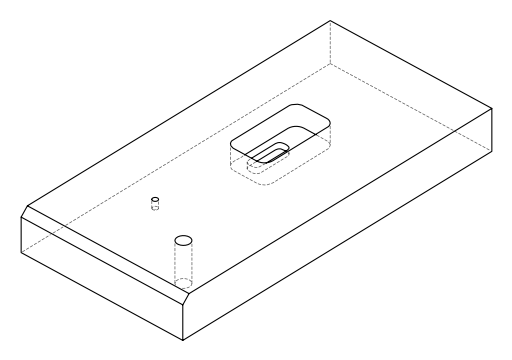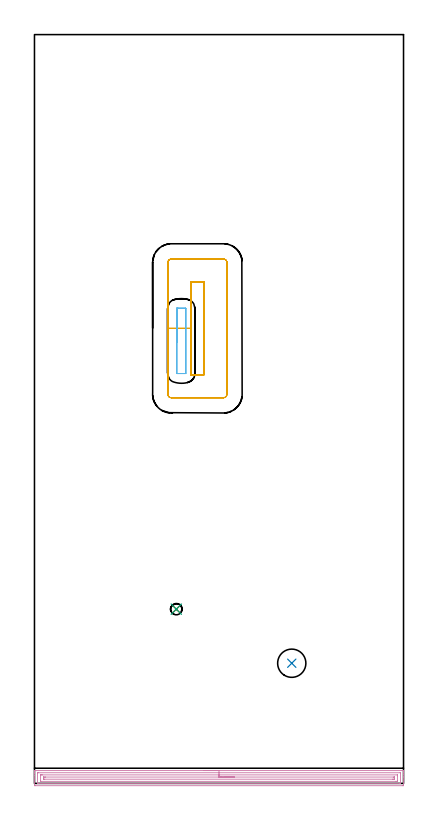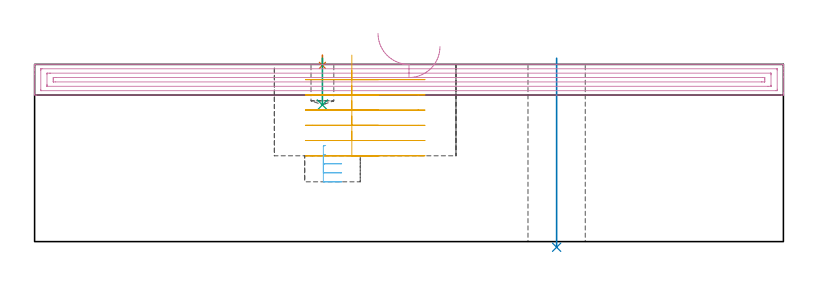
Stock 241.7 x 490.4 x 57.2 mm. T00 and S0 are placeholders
(PLAN: 6 operations, 5 tool changes, 14.8 min)
(1 SPOT_DRILL | STEP1POCKET | NXT0321_9005460120000 | 0.03 min | 0 mm3)
(2 INDEXABLE_INSERT_DRILL_THROUGH_HOLE_FROM_SOLID | STEP1HOLE | NXT0302_008 | 0.25 min | 15340 mm3)
(3 DRILL_BLIND_HOLE_INTO_CENTER | STEP1POCKET | NXT0301_045 | 0.06 min | 518 mm3)
(4 AREA_MILL | FG_CHAMFER_SURFACE | UGT0205_001 | 7.95 min | 11842 mm3)
(5 MILL_RECTANGULAR_POCKET | POCKET_RECTANGULAR_STRAIGHT | UGT0201_136 | Follow Part, ap 5, ae 75% | 5.67 min | 187847 mm3)
(6 MILL_RECTANGULAR_POCKET_1 | POCKET_RECTANGULAR_STRAIGHT_1 | NXT0201_011 | Follow Part, ap 3, ae 75% | 0.88 min | 7949 mm3)
(TOOL NXT0321_9005460120000 | NC Spot Drill, 142deg, 12mm, Carbide, Uncoated | D12 PA142 FL30 Z2)
(TOOL NXT0302_008 | Index. Insert Drill 18.5mm [880-D1850L25-05] | D18.5 PA176 FL93 Z2)
(TOOL NXT0301_045 | Carbide Drill 7.4mm [860.1-0740-022A1-MM 2214] | D7.4 PA140 FL41 Z2)
(TOOL UGT0205_001 | Chamfer Mill 20 x 3 x 45 deg. | D20 FL50 Z2)
(TOOL UGT0201_136 | Carbide End Mill 20.0 | D20 FL30 Z4)
(TOOL NXT0201_011 | ENDMILL 12mm [2P460-1200-NA 1630] | D12 FL38 Z6)
(OP 1 SPOT_DRILL)
G17 G21 G94 G90
T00 M6
G54
G17 G0 G90 X92.9 Y114.1 S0 M3
G43 Z67.2 H0
G94 G81 G98 Z56.881 F250. R60.2
G80
M5
M2
(OP 2 INDEXABLE_INSERT_DRILL_THROUGH_HOLE_FROM_SOLID)
G17 G21 G94 G90
T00 M6
G54
G17 G0 G90 X168.5 Y78.7 S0 M3
G43 Z67.2 H1
G94 G81 G98 Z-1.823 F250. R59.2
G80
M5
M2
(OP 3 DRILL_BLIND_HOLE_INTO_CENTER)
G17 G21 G94 G90
T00 M6
G54
G17 G0 G90 X92.9 Y114.1 S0 M3
G43 Z67.2 H1
G94 G81 G98 Z44.1 F250. R59.2
G80
M5
M2
(OP 4 AREA_MILL)
G17 G21 G94 G90
T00 M6
G54
G17 G0 G90 X110.85 Y8.4 S1061 M3
G43 Z67.2 H0
G94 G1 X110.888 Z66.328 F250.
X111.002 Z65.463
X111.191 Z64.612
X111.453 Z63.78
X111.787 Z62.974
X112.19 Z62.2
X112.658 Z61.464
X113.189 Z60.772
X113.779 Z60.129
X114.422 Z59.539
X115.114 Z59.008
X115.85 Z58.54
X116.624 Z58.137
X117.43 Z57.803
X118.262 Z57.541
X119.113 Z57.352
X119.978 Z57.238
X120.85 Z57.2
X241.522
X241.69 Y8.397 Z57.188
X241.692 Y8.371 Z57.162
X241.7 Y7.986 Z56.786
Y7.702 Z56.502
Y6.995 Z55.79
Y5.755 Z54.552
Y4.336 Z53.132
Y-0.715 Z48.083
X241.697 Y-0.981 Z47.816
X241.691 Y-1.492 Z47.306
X241.593 Y-1.495 Z47.303
X241.075 Y-1.5 Z47.3
X0.625
X0.251 Y-1.496 Z47.302
X0.01 Y-1.492 Z47.306
X0. Y-1.248 Z47.55
Y5.223 Z54.017
Y6.642 Z55.438
Y6.995 Z55.79
Y7.702 Z56.502
Y7.986 Z56.786
X0.007 Y8.371 Z57.162
X0.01 Y8.397 Z57.188
X0.178 Y8.4 Z57.2
X120.85
Y6.986 Z55.786
X239.51 Y6.985 Z55.785
X239.617 Y6.984 Z55.784
X239.669 Y6.981 Z55.781
X239.688 Y6.979 Z55.779
X239.69 Y6.964 Z55.764
X239.695 Y6.848 Z55.648
X239.699 Y6.586 Z55.386
Y0.383 Z49.183
X239.692 Y-0.027 Z48.773
X239.69 Y-0.077 Z48.723
X239.672 Y-0.079 Z48.721
X239.619 Y-0.083 Z48.717
X239.508 Y-0.085 Z48.715
X239.287 Y-0.086 Z48.714
X2.19 Y-0.085 Z48.715
X2.083 Y-0.084 Z48.716
X2.031 Y-0.081 Z48.719
X2.012 Y-0.079 Z48.721
X2.01 Y-0.064 Z48.736
X2.005 Y0.052 Z48.852
X2.001 Y0.314 Z49.114
Y6.517 Z55.317
X2.008 Y6.927 Z55.727
X2.01 Y6.977 Z55.777
X2.028 Y6.979 Z55.779
X2.081 Y6.983 Z55.783
X2.192 Y6.985 Z55.785
X2.413 Y6.986 Z55.786
X120.85
Y5.572 Z54.372
X237.617 Y5.571 Z54.371
X237.659 Y5.57 Z54.37
X237.682 Y5.568 Z54.368
X237.688 Y5.566 Z54.366
X237.691 Y5.553 Z54.353
X237.696 Y5.421 Z54.221
X237.699 Y5.223 Z54.023
X237.7 Y5.024 Z53.824
Y1.677 Z50.477
Y1.479 Z50.279
X237.697 Y1.412 Z50.212
X237.692 Y1.36 Z50.16
X237.688 Y1.335 Z50.135
X237.674 Y1.334 Z50.134
X237.499 Y1.331 Z50.131
X236.957 Y1.329 Z50.129
X236.605 Y1.328 Z50.128
X4.083 Y1.329 Z50.129
X4.041 Y1.33 Z50.13
X4.018 Y1.332 Z50.132
X4.012 Y1.334 Z50.134
X4.009 Y1.347 Z50.147
X4.004 Y1.479 Z50.279
X4.001 Y1.677 Z50.477
X4. Y1.876 Z50.676
Y5.223 Z54.023
Y5.421 Z54.221
X4.003 Y5.488 Z54.288
X4.008 Y5.54 Z54.34
X4.012 Y5.565 Z54.365
X4.026 Y5.566 Z54.366
X4.201 Y5.569 Z54.369
X4.743 Y5.571 Z54.371
X5.095 Y5.572 Z54.372
X120.85
Y4.157 Z52.957
X234.998
X235.588 Y4.155 Z52.955
X235.652 Y4.153 Z52.953
X235.689 Y4.151 Z52.951
X235.692 Y4.105 Z52.905
X235.697 Y3.89 Z52.69
X235.7 Y3.462 Z52.262
X235.696 Y3.013 Z51.813
X235.69 Y2.794 Z51.594
X235.686 Y2.749 Z51.549
X235.633 Y2.747 Z51.547
X235.53 Y2.744 Z51.544
X234.818 Y2.743 Z51.543
X234.637
X6.702
X6.112 Y2.745 Z51.545
X6.048 Y2.747 Z51.547
X6.011 Y2.749 Z51.549
X6.008 Y2.795 Z51.595
X6.003 Y3.01 Z51.81
X6. Y3.438 Z52.238
X6.004 Y3.887 Z52.687
X6.01 Y4.106 Z52.906
X6.014 Y4.151 Z52.951
X6.067 Y4.153 Z52.953
X6.17 Y4.156 Z52.956
X6.882 Y4.157 Z52.957
X7.063
X120.85
X121.721 Z52.995
X122.586 Z53.109
X123.438 Z53.298
X124.27 Z53.56
X125.076 Z53.894
X125.85 Z54.297
X126.586 Z54.766
X127.278 Z55.297
X127.921 Z55.886
X128.51 Z56.529
X129.041 Z57.222
X129.51 Z57.957
X129.913 Z58.731
X130.247 Z59.537
X130.509 Z60.369
X130.698 Z61.221
X130.812 Z62.086
X130.85 Z62.957
G0 Z67.2
M5
M2
(OP 5 MILL_RECTANGULAR_POCKET)
G17 G21 G94 G90
T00 M6
G54
G17 G0 G90 X102.4 Y327.545 S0 M3
G43 Z67.2 H0
Z60.2
G94 G1 Y298. Z52.283 F250.
Y267.6 F500.
X111.
Y328.4
X102.4
Y298.
X87.4
Y254.8
G3 X89.6 Y252.6 R2.2
G1 X123.8
G3 X126. Y254.8 R2.2
G1 Y341.2
G3 X123.8 Y343.4 R2.2
G1 X89.6
G3 X87.4 Y341.2 R2.2
G1 Y298.
Y297.
G0 X102.4 Y327.545 Z55.283
G1 Y298. Z47.367 F250.
Y267.6 F500.
X111.
Y328.4
X102.4
Y298.
X87.4
Y254.8
G3 X89.6 Y252.6 R2.2
G1 X123.8
G3 X126. Y254.8 R2.2
G1 Y341.2
G3 X123.8 Y343.4 R2.2
G1 X89.6
G3 X87.4 Y341.2 R2.2
G1 Y298.
Y297.
G0 X102.4 Y327.545 Z50.367
G1 Y298. Z42.45 F250.
Y267.6 F500.
X111.
Y328.4
X102.4
Y298.
X87.4
Y254.8
G3 X89.6 Y252.6 R2.2
G1 X123.8
G3 X126. Y254.8 R2.2
G1 Y341.2
G3 X123.8 Y343.4 R2.2
G1 X89.6
G3 X87.4 Y341.2 R2.2
G1 Y298.
Y297.
G0 X102.4 Y327.545 Z45.45
G1 Y298. Z37.533 F250.
Y267.6 F500.
X111.
Y328.4
X102.4
Y298.
X87.4
Y254.8
G3 X89.6 Y252.6 R2.2
G1 X123.8
G3 X126. Y254.8 R2.2
G1 Y341.2
G3 X123.8 Y343.4 R2.2
G1 X89.6
G3 X87.4 Y341.2 R2.2
G1 Y298.
Y297.
G0 X102.4 Y327.545 Z40.533
G1 Y298. Z32.617 F250.
Y267.6 F500.
X111.
Y328.4
X102.4
Y298.
X87.4
Y254.8
G3 X89.6 Y252.6 R2.2
G1 X123.8
G3 X126. Y254.8 R2.2
G1 Y341.2
G3 X123.8 Y343.4 R2.2
G1 X89.6
G3 X87.4 Y341.2 R2.2
G1 Y298.
Y297.
G0 X102.4 Y327.545 Z35.617
G1 Y298. Z27.7 F250.
Y267.6 F500.
X111.
Y328.4
X102.4
Y298.
X87.4
Y254.8
G3 X89.6 Y252.6 R2.2
G1 X123.8
G3 X126. Y254.8 R2.2
G1 Y341.2
G3 X123.8 Y343.4 R2.2
G1 X89.6
G3 X87.4 Y341.2 R2.2
G1 Y298.
Y297.
G0 Z67.2
M5
M2
(OP 6 MILL_RECTANGULAR_POCKET_1)
G17 G21 G94 G90
T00 M6
G54
G17 G0 G90 X93.958 Y311.2 S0 M3
G43 Z67.2 H1
Z31.046
G94 G1 X93.4 Z30.897 F250.
X93.355 Z30.884
X93.255 Y311.145 Z30.854
X93.2 Y311.045 Z30.823
Y311. Z30.811
Y289.8 Z25.131
Y268.6 F500.
G3 X93.4 Y268.4 R0.2
G1 X98.9
G3 X99.1 Y268.6 R0.2
G1 Y311.
G3 X98.9 Y311.2 R0.2
G1 X93.4
G3 X93.2 Y311. R0.2
G1 Y289.8
Y288.8
G0 X93.958 Y311.2 Z28.131
G1 X93.4 Z27.981 F250.
X93.355 Z27.969
X93.255 Y311.145 Z27.939
X93.2 Y311.045 Z27.908
Y311. Z27.896
Y289.8 Z22.215
Y268.6 F500.
G3 X93.4 Y268.4 R0.2
G1 X98.9
G3 X99.1 Y268.6 R0.2
G1 Y311.
G3 X98.9 Y311.2 R0.2
G1 X93.4
G3 X93.2 Y311. R0.2
G1 Y289.8
Y288.8
G0 X93.958 Y311.2 Z25.215
G1 X93.4 Z25.066 F250.
X93.355 Z25.054
X93.255 Y311.145 Z25.023
X93.2 Y311.045 Z24.993
Y311. Z24.981
Y289.8 Z19.3
Y268.6 F500.
G3 X93.4 Y268.4 R0.2
G1 X98.9
G3 X99.1 Y268.6 R0.2
G1 Y311.
G3 X98.9 Y311.2 R0.2
G1 X93.4
G3 X93.2 Y311. R0.2
G1 Y289.8
Y288.8
G0 Z67.2
M5
M2
